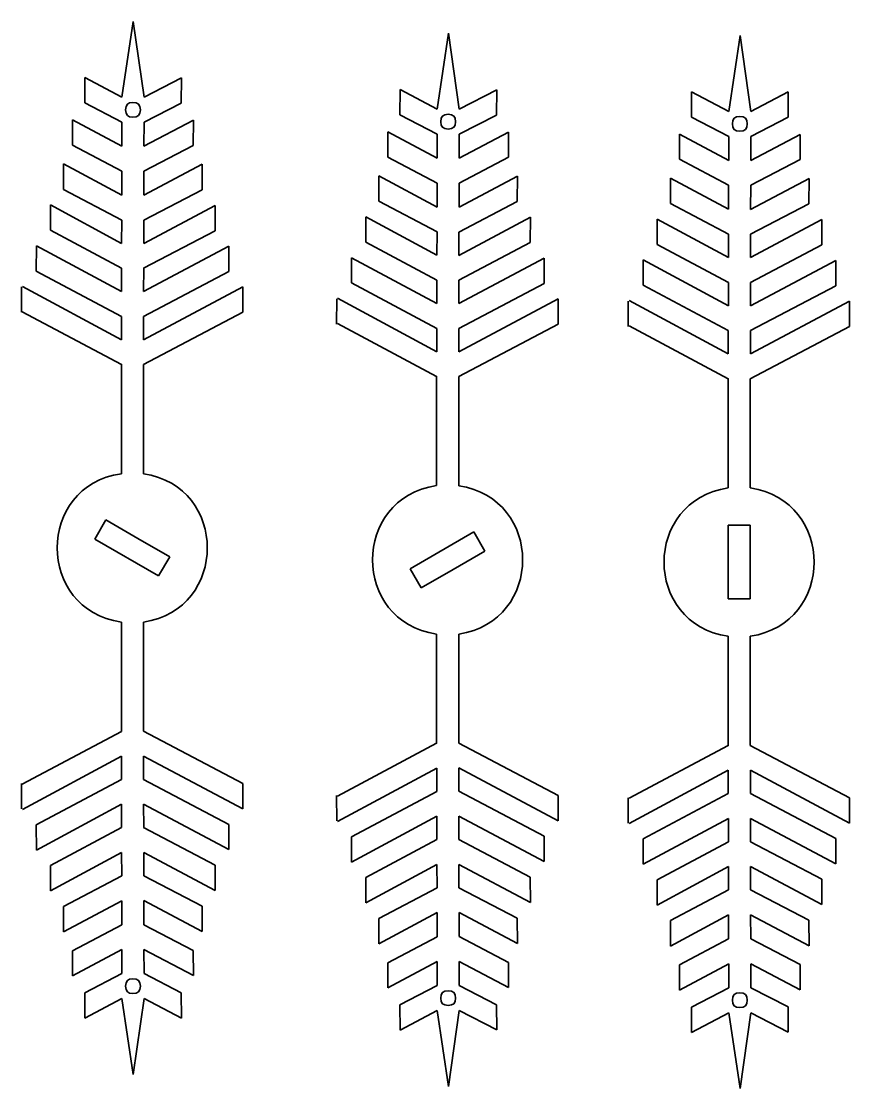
# Model space of a CAD drawing. Header units: centimetres. Extents: x -208 to 206, y -104 to 104.
# Drawn here: x 32.22 to 47.28, y -91.84 to -72.42 of the extents above; entities that cross this region are included whole.
import ezdxf

# ---------------------------------------------------------------- set-up
doc = ezdxf.new("R2010")
doc.units = ezdxf.units.CM
doc.header["$MEASUREMENT"] = 0
doc.layers.add('#Layer 1', color=7, linetype='Continuous')

msp = doc.modelspace()

# ---------------------------------------------------------------- linework, layer by layer
at = {"layer": '#Layer 1', "color": 4, "lineweight": 35}
for points in [[(34.25495, -72.41667), (34.25495, -72.41667), (34.05134, -73.79785), (34.05134, -73.79785)], [(34.25495, -72.41667), (34.25495, -72.41667), (34.45207, -73.79875), (34.45207, -73.79875)], [(39.98823, -72.63417), (39.98823, -72.63417), (39.78462, -74.01536), (39.78462, -74.01536)], [(39.98823, -72.63417), (39.98823, -72.63417), (40.18558, -74.01625), (40.18558, -74.01625)], [(45.29054, -72.67449), (45.29054, -72.67449), (45.08692, -74.05568), (45.08692, -74.05568)], [(45.29054, -72.67449), (45.29054, -72.67449), (45.48766, -74.05657), (45.48766, -74.05657)], [(33.37374, -73.43968), (33.37374, -73.43968), (33.37284, -73.89932), (33.37284, -73.89932)], [(34.05134, -73.79785), (34.05134, -73.79785), (33.37374, -73.43968), (33.37374, -73.43968)], [(34.45207, -73.79875), (34.45207, -73.79875), (35.13146, -73.44393), (35.13146, -73.44393)], [(35.13146, -73.44393), (35.13146, -73.44393), (35.13012, -73.90358), (35.13012, -73.90358)], [(39.10702, -73.65718), (39.10702, -73.65718), (39.10612, -74.11683), (39.10612, -74.11683)], [(39.78462, -74.01536), (39.78462, -74.01536), (39.10702, -73.65718), (39.10702, -73.65718)], [(40.18558, -74.01625), (40.18558, -74.01625), (40.86474, -73.66144), (40.86474, -73.66144)], [(40.86474, -73.66144), (40.86474, -73.66144), (40.86362, -74.12108), (40.86362, -74.12108)], [(44.40932, -73.6975), (44.40932, -73.6975), (44.40842, -74.15737), (44.40842, -74.15737)], [(45.08692, -74.05568), (45.08692, -74.05568), (44.40932, -73.6975), (44.40932, -73.6975)], [(45.48766, -74.05657), (45.48766, -74.05657), (46.16705, -73.70176), (46.16705, -73.70176)], [(46.16705, -73.70176), (46.16705, -73.70176), (46.16593, -74.1614), (46.16593, -74.1614)], [(33.37284, -73.89932), (33.37284, -73.89932), (34.04954, -74.25168), (34.04954, -74.25168)], [(35.13012, -73.90358), (35.13012, -73.90358), (34.45185, -74.25257), (34.45185, -74.25257)], [(39.10612, -74.11683), (39.10612, -74.11683), (39.78282, -74.46918), (39.78282, -74.46918)], [(40.86362, -74.12108), (40.86362, -74.12108), (40.18513, -74.47008), (40.18513, -74.47008)], [(44.40842, -74.15737), (44.40842, -74.15737), (45.08513, -74.5095), (45.08513, -74.5095)], [(46.16593, -74.1614), (46.16593, -74.1614), (45.48743, -74.5104), (45.48743, -74.5104)], [(33.1522, -74.20979), (33.1522, -74.20979), (33.15175, -74.66809), (33.15175, -74.66809)], [(34.0491, -74.6878), (34.0491, -74.6878), (33.1522, -74.20979), (33.1522, -74.20979)], [(34.04954, -74.25168), (34.04954, -74.25168), (34.0491, -74.6878), (34.0491, -74.6878)], [(34.45006, -74.6887), (34.45006, -74.6887), (35.34919, -74.21494), (35.34919, -74.21494)], [(34.45185, -74.25257), (34.45185, -74.25257), (34.45006, -74.6887), (34.45006, -74.6887)], [(35.34919, -74.21494), (35.34919, -74.21494), (35.34762, -74.67324), (35.34762, -74.67324)], [(38.8857, -74.42729), (38.8857, -74.42729), (38.88503, -74.8856), (38.88503, -74.8856)], [(39.7826, -74.90508), (39.7826, -74.90508), (38.8857, -74.42729), (38.8857, -74.42729)], [(39.78282, -74.46918), (39.78282, -74.46918), (39.7826, -74.90508), (39.7826, -74.90508)], [(40.18334, -74.90598), (40.18334, -74.90598), (41.0827, -74.43244), (41.0827, -74.43244)], [(40.18513, -74.47008), (40.18513, -74.47008), (40.18334, -74.90598), (40.18334, -74.90598)], [(41.0827, -74.43244), (41.0827, -74.43244), (41.0809, -74.89075), (41.0809, -74.89075)], [(44.18801, -74.46784), (44.18801, -74.46784), (44.18734, -74.92592), (44.18734, -74.92592)], [(45.0849, -74.94563), (45.0849, -74.94563), (44.18801, -74.46784), (44.18801, -74.46784)], [(45.08513, -74.5095), (45.08513, -74.5095), (45.0849, -74.94563), (45.0849, -74.94563)], [(45.48564, -74.94652), (45.48564, -74.94652), (46.38478, -74.47299), (46.38478, -74.47299)], [(45.48743, -74.5104), (45.48743, -74.5104), (45.48564, -74.94652), (45.48564, -74.94652)], [(46.38478, -74.47299), (46.38478, -74.47299), (46.38321, -74.93107), (46.38321, -74.93107)], [(33.15175, -74.66809), (33.15175, -74.66809), (34.0473, -75.1414), (34.0473, -75.1414)], [(35.34762, -74.67324), (35.34762, -74.67324), (34.44983, -75.14252), (34.44983, -75.14252)], [(38.88503, -74.8856), (38.88503, -74.8856), (39.78081, -75.35891), (39.78081, -75.35891)], [(41.0809, -74.89075), (41.0809, -74.89075), (40.18311, -75.3598), (40.18311, -75.3598)], [(44.18734, -74.92592), (44.18734, -74.92592), (45.08289, -75.39945), (45.08289, -75.39945)], [(46.38321, -74.93107), (46.38321, -74.93107), (45.48542, -75.40035), (45.48542, -75.40035)], [(32.98868, -75.01126), (32.98868, -75.01126), (32.98935, -75.47382), (32.98935, -75.47382)], [(34.04753, -75.57865), (34.04753, -75.57865), (32.98868, -75.01126), (32.98868, -75.01126)], [(34.0473, -75.1414), (34.0473, -75.1414), (34.04753, -75.57865), (34.04753, -75.57865)], [(34.44737, -75.57955), (34.44737, -75.57955), (35.50913, -75.01708), (35.50913, -75.01708)], [(34.44983, -75.14252), (34.44983, -75.14252), (34.44737, -75.57955), (34.44737, -75.57955)], [(35.50913, -75.01708), (35.50913, -75.01708), (35.50622, -75.47987), (35.50622, -75.47987)], [(38.72196, -75.22854), (38.72196, -75.22854), (38.72263, -75.69132), (38.72263, -75.69132)], [(39.78081, -75.79616), (39.78081, -75.79616), (38.72196, -75.22854), (38.72196, -75.22854)], [(40.18087, -75.79705), (40.18087, -75.79705), (41.24241, -75.23459), (41.24241, -75.23459)], [(41.24241, -75.23459), (41.24241, -75.23459), (41.2395, -75.69715), (41.2395, -75.69715)], [(44.02426, -75.26908), (44.02426, -75.26908), (44.02494, -75.73164), (44.02494, -75.73164)], [(45.08311, -75.83648), (45.08311, -75.83648), (44.02426, -75.26908), (44.02426, -75.26908)], [(45.48318, -75.8376), (45.48318, -75.8376), (46.54471, -75.27491), (46.54471, -75.27491)], [(46.54471, -75.27491), (46.54471, -75.27491), (46.5418, -75.73769), (46.5418, -75.73769)], [(32.98935, -75.47382), (32.98935, -75.47382), (34.04663, -76.0318), (34.04663, -76.0318)], [(35.50622, -75.47987), (35.50622, -75.47987), (34.44625, -76.0327), (34.44625, -76.0327)], [(39.78081, -75.35891), (39.78081, -75.35891), (39.78081, -75.79616), (39.78081, -75.79616)], [(40.18311, -75.3598), (40.18311, -75.3598), (40.18087, -75.79705), (40.18087, -75.79705)], [(45.08289, -75.39945), (45.08289, -75.39945), (45.08311, -75.83648), (45.08311, -75.83648)], [(45.48542, -75.40035), (45.48542, -75.40035), (45.48318, -75.8376), (45.48318, -75.8376)], [(38.72263, -75.69132), (38.72263, -75.69132), (39.78014, -76.24931), (39.78014, -76.24931)], [(41.2395, -75.69715), (41.2395, -75.69715), (40.17953, -76.2502), (40.17953, -76.2502)], [(44.02494, -75.73164), (44.02494, -75.73164), (45.08244, -76.28985), (45.08244, -76.28985)], [(32.75012, -75.75808), (32.75012, -75.75808), (32.749, -76.21862), (32.749, -76.21862)], [(34.04484, -76.45606), (34.04484, -76.45606), (32.75012, -75.75808), (32.75012, -75.75808)], [(34.44602, -76.45696), (34.44602, -76.45696), (35.7441, -75.76502), (35.7441, -75.76502)], [(35.7441, -75.76502), (35.7441, -75.76502), (35.74298, -76.22556), (35.74298, -76.22556)], [(46.5418, -75.73769), (46.5418, -75.73769), (45.48183, -76.29075), (45.48183, -76.29075)], [(34.04663, -76.0318), (34.04663, -76.0318), (34.04484, -76.45606), (34.04484, -76.45606)], [(34.44625, -76.0327), (34.44625, -76.0327), (34.44602, -76.45696), (34.44602, -76.45696)], [(38.4834, -75.97558), (38.4834, -75.97558), (38.4825, -76.43612), (38.4825, -76.43612)], [(39.77812, -76.67356), (39.77812, -76.67356), (38.4834, -75.97558), (38.4834, -75.97558)], [(40.17953, -76.67446), (40.17953, -76.67446), (41.47738, -75.98252), (41.47738, -75.98252)], [(41.47738, -75.98252), (41.47738, -75.98252), (41.47626, -76.44307), (41.47626, -76.44307)], [(43.78593, -76.0159), (43.78593, -76.0159), (43.78481, -76.47644), (43.78481, -76.47644)], [(45.08042, -76.71411), (45.08042, -76.71411), (43.78593, -76.0159), (43.78593, -76.0159)], [(45.48183, -76.715), (45.48183, -76.715), (46.77969, -76.02307), (46.77969, -76.02307)], [(46.77969, -76.02307), (46.77969, -76.02307), (46.77857, -76.48361), (46.77857, -76.48361)], [(34.04394, -76.90944), (34.04394, -76.90944), (32.749, -76.21862), (32.749, -76.21862)], [(34.4449, -76.91033), (34.4449, -76.91033), (35.74298, -76.22556), (35.74298, -76.22556)], [(39.78014, -76.24931), (39.78014, -76.24931), (39.77812, -76.67356), (39.77812, -76.67356)], [(40.17953, -76.2502), (40.17953, -76.2502), (40.17953, -76.67446), (40.17953, -76.67446)], [(45.08244, -76.28985), (45.08244, -76.28985), (45.08042, -76.71411), (45.08042, -76.71411)], [(45.48183, -76.29075), (45.48183, -76.29075), (45.48183, -76.715), (45.48183, -76.715)], [(32.49454, -76.49907), (32.49454, -76.49907), (32.49342, -76.95961), (32.49342, -76.95961)], [(34.04193, -77.33369), (34.04193, -77.33369), (32.49454, -76.49907), (32.49454, -76.49907)], [(34.4449, -77.33459), (34.4449, -77.33459), (35.9961, -76.50758), (35.9961, -76.50758)], [(35.9961, -76.50758), (35.9961, -76.50758), (35.99498, -76.9679), (35.99498, -76.9679)], [(39.77722, -77.12694), (39.77722, -77.12694), (38.4825, -76.43612), (38.4825, -76.43612)], [(40.17818, -77.12784), (40.17818, -77.12784), (41.47626, -76.44307), (41.47626, -76.44307)], [(45.07953, -77.16726), (45.07953, -77.16726), (43.78481, -76.47644), (43.78481, -76.47644)], [(45.48049, -77.16816), (45.48049, -77.16816), (46.77857, -76.48361), (46.77857, -76.48361)], [(38.22782, -76.71657), (38.22782, -76.71657), (38.2267, -77.17712), (38.2267, -77.17712)], [(39.77521, -77.5512), (39.77521, -77.5512), (38.22782, -76.71657), (38.22782, -76.71657)], [(40.17818, -77.55209), (40.17818, -77.55209), (41.72961, -76.72486), (41.72961, -76.72486)], [(41.72961, -76.72486), (41.72961, -76.72486), (41.72849, -77.1854), (41.72849, -77.1854)], [(43.53012, -76.75712), (43.53012, -76.75712), (43.529, -77.21766), (43.529, -77.21766)], [(45.07751, -77.59152), (45.07751, -77.59152), (43.53012, -76.75712), (43.53012, -76.75712)], [(45.48049, -77.59241), (45.48049, -77.59241), (47.03191, -76.7654), (47.03191, -76.7654)], [(47.03191, -76.7654), (47.03191, -76.7654), (47.03079, -77.22595), (47.03079, -77.22595)], [(34.04148, -77.78572), (34.04148, -77.78572), (32.49342, -76.95961), (32.49342, -76.95961)], [(34.04193, -77.33369), (34.04193, -77.33369), (34.04282, -76.90899), (34.04282, -76.90899)], [(34.44311, -77.78662), (34.44311, -77.78662), (35.99498, -76.9679), (35.99498, -76.9679)], [(34.4449, -77.33459), (34.4449, -77.33459), (34.4458, -76.90988), (34.4458, -76.90988)], [(32.22215, -77.2479), (32.22215, -77.2479), (32.22126, -77.70844), (32.22126, -77.70844)], [(34.04058, -78.20998), (34.04058, -78.20998), (32.2394, -77.23872), (32.2394, -77.23872)], [(34.44222, -78.21088), (34.44222, -78.21088), (36.24788, -77.24812), (36.24788, -77.24812)], [(36.24788, -77.24812), (36.24788, -77.24812), (36.24676, -77.70867), (36.24676, -77.70867)], [(39.77498, -78.00323), (39.77498, -78.00323), (38.2267, -77.17712), (38.2267, -77.17712)], [(39.77521, -77.5512), (39.77521, -77.5512), (39.77633, -77.12627), (39.77633, -77.12627)], [(40.17662, -78.00412), (40.17662, -78.00412), (41.72849, -77.1854), (41.72849, -77.1854)], [(40.17818, -77.55209), (40.17818, -77.55209), (40.1793, -77.12716), (40.1793, -77.12716)], [(45.07706, -78.04355), (45.07706, -78.04355), (43.529, -77.21766), (43.529, -77.21766)], [(45.07751, -77.59152), (45.07751, -77.59152), (45.07863, -77.16681), (45.07863, -77.16681)], [(45.4787, -78.04444), (45.4787, -78.04444), (47.03079, -77.22595), (47.03079, -77.22595)], [(45.48049, -77.59241), (45.48049, -77.59241), (45.48138, -77.16771), (45.48138, -77.16771)], [(37.95566, -77.4654), (37.95566, -77.4654), (37.95454, -77.92595), (37.95454, -77.92595)], [(39.77386, -78.42748), (39.77386, -78.42748), (37.97268, -77.45622), (37.97268, -77.45622)], [(40.1755, -78.42838), (40.1755, -78.42838), (41.98116, -77.46563), (41.98116, -77.46563)], [(41.98116, -77.46563), (41.98116, -77.46563), (41.98026, -77.92617), (41.98026, -77.92617)], [(43.25796, -77.50572), (43.25796, -77.50572), (43.25684, -77.96627), (43.25684, -77.96627)], [(45.07617, -78.46803), (45.07617, -78.46803), (43.27498, -77.49676), (43.27498, -77.49676)], [(45.4778, -78.46892), (45.4778, -78.46892), (47.28346, -77.50617), (47.28346, -77.50617)], [(47.28346, -77.50617), (47.28346, -77.50617), (47.28234, -77.96672), (47.28234, -77.96672)], [(34.03946, -78.66022), (34.03946, -78.66022), (32.23828, -77.69926), (32.23828, -77.69926)], [(34.04058, -78.20998), (34.04058, -78.20998), (34.04148, -77.78528), (34.04148, -77.78528)], [(34.4411, -78.66112), (34.4411, -78.66112), (36.24676, -77.70867), (36.24676, -77.70867)], [(34.44222, -78.21088), (34.44222, -78.21088), (34.44311, -77.78617), (34.44311, -77.78617)], [(39.77274, -78.87772), (39.77274, -78.87772), (37.97178, -77.91676), (37.97178, -77.91676)], [(39.77386, -78.42748), (39.77386, -78.42748), (39.77498, -78.00278), (39.77498, -78.00278)], [(40.1746, -78.87862), (40.1746, -78.87862), (41.98026, -77.92617), (41.98026, -77.92617)], [(40.1755, -78.42838), (40.1755, -78.42838), (40.17662, -78.00368), (40.17662, -78.00368)], [(45.07505, -78.91827), (45.07505, -78.91827), (43.27386, -77.95731), (43.27386, -77.95731)], [(45.07617, -78.46803), (45.07617, -78.46803), (45.07706, -78.0431), (45.07706, -78.0431)], [(45.47668, -78.91916), (45.47668, -78.91916), (47.28234, -77.96672), (47.28234, -77.96672)], [(45.4778, -78.46892), (45.4778, -78.46892), (45.4787, -78.044), (45.4787, -78.044)], [(34.03946, -80.64732), (34.03946, -80.64732), (34.03946, -78.65574), (34.03946, -78.65574)], [(34.4411, -80.648), (34.4411, -80.648), (34.4411, -78.66112), (34.4411, -78.66112)], [(39.77274, -80.86483), (39.77274, -80.86483), (39.77274, -78.87324), (39.77274, -78.87324)], [(40.1746, -80.8655), (40.1746, -80.8655), (40.1746, -78.87862), (40.1746, -78.87862)], [(45.07505, -80.90515), (45.07505, -80.90515), (45.07505, -78.91379), (45.07505, -78.91379)], [(45.47668, -80.90582), (45.47668, -80.90582), (45.47668, -78.91916), (45.47668, -78.91916)], [(34.03946, -80.64732), (32.48446, -80.8758), (32.48446, -83.11916), (34.03946, -83.34764)], [(34.4411, -83.34697), (35.98983, -83.11379), (35.98983, -80.88118), (34.4411, -80.648)], [(39.77274, -80.86483), (38.21774, -81.09331), (38.21774, -83.33667), (39.77274, -83.56515)], [(40.1746, -83.56448), (41.72311, -83.33129), (41.72311, -81.09868), (40.1746, -80.8655)], [(45.07505, -80.90515), (43.52004, -81.13363), (43.52004, -83.37699), (45.07505, -83.60547)], [(45.47668, -83.6048), (47.02542, -83.37161), (47.02542, -81.13923), (45.47668, -80.90582)], [(33.75812, -81.48844), (33.75812, -81.48844), (33.55742, -81.83654), (33.55742, -81.83654)], [(34.33828, -81.82355), (34.33828, -81.82355), (33.75812, -81.48844), (33.75812, -81.48844)], [(40.45079, -81.70595), (40.45079, -81.70595), (39.2907, -82.37571), (39.2907, -82.37571)], [(40.65172, -82.05404), (40.65172, -82.05404), (40.45079, -81.70595), (40.45079, -81.70595)], [(45.47444, -81.58544), (45.47444, -81.58544), (45.07258, -81.58544), (45.07258, -81.58544)], [(45.07258, -81.58544), (45.07258, -81.58544), (45.07258, -82.92518), (45.07258, -82.92518)], [(45.47444, -82.25542), (45.47444, -82.25542), (45.47444, -81.58544), (45.47444, -81.58544)], [(33.55742, -81.83654), (33.55742, -81.83654), (34.71751, -82.5063), (34.71751, -82.5063)], [(34.91844, -82.15843), (34.91844, -82.15843), (34.33828, -81.82355), (34.33828, -81.82355)], [(40.07178, -82.38892), (40.07178, -82.38892), (40.65172, -82.05404), (40.65172, -82.05404)], [(34.71751, -82.5063), (34.71751, -82.5063), (34.91844, -82.15843), (34.91844, -82.15843)], [(45.47444, -82.92518), (45.47444, -82.92518), (45.47444, -82.25542), (45.47444, -82.25542)], [(39.2907, -82.37571), (39.2907, -82.37571), (39.49162, -82.7238), (39.49162, -82.7238)], [(39.49162, -82.7238), (39.49162, -82.7238), (40.07178, -82.38892), (40.07178, -82.38892)], [(45.07258, -82.92518), (45.07258, -82.92518), (45.47444, -82.92518), (45.47444, -82.92518)], [(34.03946, -83.34764), (34.03946, -83.34764), (34.03946, -85.339), (34.03946, -85.339)], [(34.4411, -83.34697), (34.4411, -83.34697), (34.4411, -85.33363), (34.4411, -85.33363)], [(39.77274, -83.56515), (39.77274, -83.56515), (39.77274, -85.55651), (39.77274, -85.55651)], [(40.1746, -83.56448), (40.1746, -83.56448), (40.1746, -85.55113), (40.1746, -85.55113)], [(45.07505, -83.60547), (45.07505, -83.60547), (45.07505, -85.59705), (45.07505, -85.59705)], [(45.47668, -83.6048), (45.47668, -83.6048), (45.47668, -85.59168), (45.47668, -85.59168)], [(34.03946, -85.33475), (34.03946, -85.33475), (32.23828, -86.29571), (32.23828, -86.29571)], [(34.4411, -85.33363), (34.4411, -85.33363), (36.24676, -86.28608), (36.24676, -86.28608)], [(39.77274, -85.55203), (39.77274, -85.55203), (37.97178, -86.51299), (37.97178, -86.51299)], [(40.1746, -85.55113), (40.1746, -85.55113), (41.98026, -86.50358), (41.98026, -86.50358)], [(45.07505, -85.59257), (45.07505, -85.59257), (43.27386, -86.55353), (43.27386, -86.55353)], [(45.47668, -85.59168), (45.47668, -85.59168), (47.28234, -86.54412), (47.28234, -86.54412)], [(34.04058, -85.78499), (34.04058, -85.78499), (32.2394, -86.75603), (32.2394, -86.75603)], [(34.04058, -85.78499), (34.04058, -85.78499), (34.04148, -86.20969), (34.04148, -86.20969)], [(34.44222, -85.78387), (34.44222, -85.78387), (36.24788, -86.74662), (36.24788, -86.74662)], [(34.44222, -85.78387), (34.44222, -85.78387), (34.44311, -86.2088), (34.44311, -86.2088)], [(39.77386, -86.00249), (39.77386, -86.00249), (37.97268, -86.97353), (37.97268, -86.97353)], [(39.77386, -86.00249), (39.77386, -86.00249), (39.77498, -86.4272), (39.77498, -86.4272)], [(40.1755, -86.00137), (40.1755, -86.00137), (41.98116, -86.96412), (41.98116, -86.96412)], [(40.1755, -86.00137), (40.1755, -86.00137), (40.17662, -86.42608), (40.17662, -86.42608)], [(34.04148, -86.20924), (34.04148, -86.20924), (32.49342, -87.03513), (32.49342, -87.03513)], [(34.44311, -86.20835), (34.44311, -86.20835), (35.99498, -87.02707), (35.99498, -87.02707)], [(45.07617, -86.04281), (45.07617, -86.04281), (43.27498, -87.01408), (43.27498, -87.01408)], [(45.07617, -86.04281), (45.07617, -86.04281), (45.07706, -86.46752), (45.07706, -86.46752)], [(45.4778, -86.04192), (45.4778, -86.04192), (47.28346, -87.00467), (47.28346, -87.00467)], [(45.4778, -86.04192), (45.4778, -86.04192), (45.4787, -86.46662), (45.4787, -86.46662)], [(32.22215, -86.74707), (32.22215, -86.74707), (32.22126, -86.28652), (32.22126, -86.28652)], [(36.24788, -86.74662), (36.24788, -86.74662), (36.24676, -86.28608), (36.24676, -86.28608)], [(37.95566, -86.96457), (37.95566, -86.96457), (37.95454, -86.50403), (37.95454, -86.50403)], [(39.77498, -86.42675), (39.77498, -86.42675), (38.2267, -87.25264), (38.2267, -87.25264)], [(40.17662, -86.42585), (40.17662, -86.42585), (41.72849, -87.24435), (41.72849, -87.24435)], [(41.98116, -86.96412), (41.98116, -86.96412), (41.98026, -86.50358), (41.98026, -86.50358)], [(43.25796, -87.00512), (43.25796, -87.00512), (43.25684, -86.54457), (43.25684, -86.54457)], [(45.07706, -86.46707), (45.07706, -86.46707), (43.529, -87.29296), (43.529, -87.29296)], [(45.4787, -86.46617), (45.4787, -86.46617), (47.03079, -87.28489), (47.03079, -87.28489)], [(47.28346, -87.00467), (47.28346, -87.00467), (47.28234, -86.54412), (47.28234, -86.54412)], [(34.04193, -86.66128), (34.04193, -86.66128), (32.49454, -87.49568), (32.49454, -87.49568)], [(34.04193, -86.66128), (34.04193, -86.66128), (34.04282, -87.0862), (34.04282, -87.0862)], [(34.4449, -86.66038), (34.4449, -86.66038), (35.9961, -87.48739), (35.9961, -87.48739)], [(34.4449, -86.66038), (34.4449, -86.66038), (34.4458, -87.08508), (34.4458, -87.08508)], [(39.77521, -86.87878), (39.77521, -86.87878), (38.22782, -87.71318), (38.22782, -87.71318)], [(39.77521, -86.87878), (39.77521, -86.87878), (39.77633, -87.30348), (39.77633, -87.30348)], [(40.17818, -86.87788), (40.17818, -86.87788), (41.72961, -87.70489), (41.72961, -87.70489)], [(40.17818, -86.87788), (40.17818, -86.87788), (40.1793, -87.30259), (40.1793, -87.30259)], [(45.07751, -86.9191), (45.07751, -86.9191), (43.53012, -87.7535), (43.53012, -87.7535)], [(45.07751, -86.9191), (45.07751, -86.9191), (45.07863, -87.34403), (45.07863, -87.34403)], [(45.48049, -86.9182), (45.48049, -86.9182), (47.03191, -87.74544), (47.03191, -87.74544)], [(45.48049, -86.9182), (45.48049, -86.9182), (45.48138, -87.34291), (45.48138, -87.34291)], [(32.49454, -87.49568), (32.49454, -87.49568), (32.49342, -87.03513), (32.49342, -87.03513)], [(34.04394, -87.08553), (34.04394, -87.08553), (32.749, -87.77635), (32.749, -87.77635)], [(34.4449, -87.08464), (34.4449, -87.08464), (35.74298, -87.7694), (35.74298, -87.7694)], [(35.9961, -87.48739), (35.9961, -87.48739), (35.99498, -87.02707), (35.99498, -87.02707)], [(38.22782, -87.71318), (38.22782, -87.71318), (38.2267, -87.25264), (38.2267, -87.25264)], [(39.77722, -87.30304), (39.77722, -87.30304), (38.4825, -87.99385), (38.4825, -87.99385)], [(40.17818, -87.30214), (40.17818, -87.30214), (41.47626, -87.98668), (41.47626, -87.98668)], [(41.72961, -87.70489), (41.72961, -87.70489), (41.72849, -87.24435), (41.72849, -87.24435)], [(43.53012, -87.7535), (43.53012, -87.7535), (43.529, -87.29296), (43.529, -87.29296)], [(45.07953, -87.34358), (45.07953, -87.34358), (43.78481, -88.03417), (43.78481, -88.03417)], [(45.48049, -87.34246), (45.48049, -87.34246), (46.77857, -88.02723), (46.77857, -88.02723)], [(47.03191, -87.74544), (47.03191, -87.74544), (47.03079, -87.28489), (47.03079, -87.28489)], [(34.04484, -87.53891), (34.04484, -87.53891), (32.75012, -88.23689), (32.75012, -88.23689)], [(34.04663, -87.96316), (34.04663, -87.96316), (34.04484, -87.53891), (34.04484, -87.53891)], [(34.44602, -87.53779), (34.44602, -87.53779), (35.7441, -88.22995), (35.7441, -88.22995)], [(34.44625, -87.96204), (34.44625, -87.96204), (34.44602, -87.53779), (34.44602, -87.53779)], [(35.7441, -88.22995), (35.7441, -88.22995), (35.74298, -87.7694), (35.74298, -87.7694)], [(39.77812, -87.75619), (39.77812, -87.75619), (38.4834, -88.4544), (38.4834, -88.4544)], [(39.78014, -88.18044), (39.78014, -88.18044), (39.77812, -87.75619), (39.77812, -87.75619)], [(40.17953, -87.75529), (40.17953, -87.75529), (41.47738, -88.44723), (41.47738, -88.44723)], [(40.17953, -88.17955), (40.17953, -88.17955), (40.17953, -87.75529), (40.17953, -87.75529)], [(32.75012, -88.23689), (32.75012, -88.23689), (32.749, -87.77635), (32.749, -87.77635)], [(32.98935, -88.52115), (32.98935, -88.52115), (34.04663, -87.96316), (34.04663, -87.96316)], [(35.50622, -88.5151), (35.50622, -88.5151), (34.44625, -87.96204), (34.44625, -87.96204)], [(45.08042, -87.79673), (45.08042, -87.79673), (43.78593, -88.49472), (43.78593, -88.49472)], [(45.08244, -88.22099), (45.08244, -88.22099), (45.08042, -87.79673), (45.08042, -87.79673)], [(45.48183, -87.79561), (45.48183, -87.79561), (46.77969, -88.48777), (46.77969, -88.48777)], [(45.48183, -88.22009), (45.48183, -88.22009), (45.48183, -87.79561), (45.48183, -87.79561)], [(38.4834, -88.4544), (38.4834, -88.4544), (38.4825, -87.99385), (38.4825, -87.99385)], [(41.47738, -88.44723), (41.47738, -88.44723), (41.47626, -87.98668), (41.47626, -87.98668)], [(43.78593, -88.49472), (43.78593, -88.49472), (43.78481, -88.03417), (43.78481, -88.03417)], [(46.77969, -88.48777), (46.77969, -88.48777), (46.77857, -88.02723), (46.77857, -88.02723)], [(38.72263, -88.73843), (38.72263, -88.73843), (39.78014, -88.18044), (39.78014, -88.18044)], [(41.2395, -88.7326), (41.2395, -88.7326), (40.17953, -88.17955), (40.17953, -88.17955)], [(44.02494, -88.77897), (44.02494, -88.77897), (45.08244, -88.22099), (45.08244, -88.22099)], [(46.5418, -88.77315), (46.5418, -88.77315), (45.48183, -88.22009), (45.48183, -88.22009)], [(34.04753, -88.41632), (34.04753, -88.41632), (32.98868, -88.98371), (32.98868, -88.98371)], [(32.98868, -88.98371), (32.98868, -88.98371), (32.98935, -88.52115), (32.98935, -88.52115)], [(34.0473, -88.85334), (34.0473, -88.85334), (34.04753, -88.41632), (34.04753, -88.41632)], [(34.44737, -88.41542), (34.44737, -88.41542), (35.50913, -88.97788), (35.50913, -88.97788)], [(34.44983, -88.85244), (34.44983, -88.85244), (34.44737, -88.41542), (34.44737, -88.41542)], [(35.50913, -88.97788), (35.50913, -88.97788), (35.50622, -88.5151), (35.50622, -88.5151)], [(39.78081, -88.6336), (39.78081, -88.6336), (38.72196, -89.20121), (38.72196, -89.20121)], [(38.72196, -89.20121), (38.72196, -89.20121), (38.72263, -88.73843), (38.72263, -88.73843)], [(39.78081, -89.07084), (39.78081, -89.07084), (39.78081, -88.6336), (39.78081, -88.6336)], [(40.18087, -88.6327), (40.18087, -88.6327), (41.24241, -89.19539), (41.24241, -89.19539)], [(40.18311, -89.06995), (40.18311, -89.06995), (40.18087, -88.6327), (40.18087, -88.6327)], [(41.24241, -89.19539), (41.24241, -89.19539), (41.2395, -88.7326), (41.2395, -88.7326)], [(45.08311, -88.67414), (45.08311, -88.67414), (44.02426, -89.24176), (44.02426, -89.24176)], [(45.08289, -89.11139), (45.08289, -89.11139), (45.08311, -88.67414), (45.08311, -88.67414)], [(45.48318, -88.67324), (45.48318, -88.67324), (46.54471, -89.23571), (46.54471, -89.23571)], [(45.48542, -89.11027), (45.48542, -89.11027), (45.48318, -88.67324), (45.48318, -88.67324)], [(33.15175, -89.32688), (33.15175, -89.32688), (34.0473, -88.85334), (34.0473, -88.85334)], [(35.34762, -89.32172), (35.34762, -89.32172), (34.44983, -88.85244), (34.44983, -88.85244)], [(44.02426, -89.24176), (44.02426, -89.24176), (44.02494, -88.77897), (44.02494, -88.77897)], [(46.54471, -89.23571), (46.54471, -89.23571), (46.5418, -88.77315), (46.5418, -88.77315)], [(38.88503, -89.54438), (38.88503, -89.54438), (39.78081, -89.07084), (39.78081, -89.07084)], [(41.0809, -89.53923), (41.0809, -89.53923), (40.18311, -89.06995), (40.18311, -89.06995)], [(44.18734, -89.5847), (44.18734, -89.5847), (45.08289, -89.11139), (45.08289, -89.11139)], [(46.38321, -89.57955), (46.38321, -89.57955), (45.48542, -89.11027), (45.48542, -89.11027)], [(33.1522, -89.78496), (33.1522, -89.78496), (33.15175, -89.32688), (33.15175, -89.32688)], [(34.0491, -89.30716), (34.0491, -89.30716), (33.1522, -89.78496), (33.1522, -89.78496)], [(34.04954, -89.74329), (34.04954, -89.74329), (34.0491, -89.30716), (34.0491, -89.30716)], [(34.45006, -89.30627), (34.45006, -89.30627), (35.34919, -89.7798), (35.34919, -89.7798)], [(34.45185, -89.7424), (34.45185, -89.7424), (34.45006, -89.30627), (34.45006, -89.30627)], [(35.34919, -89.7798), (35.34919, -89.7798), (35.34762, -89.32172), (35.34762, -89.32172)], [(38.8857, -90.00246), (38.8857, -90.00246), (38.88503, -89.54438), (38.88503, -89.54438)], [(39.7826, -89.52467), (39.7826, -89.52467), (38.8857, -90.00246), (38.8857, -90.00246)], [(39.78282, -89.9608), (39.78282, -89.9608), (39.7826, -89.52467), (39.7826, -89.52467)], [(40.18334, -89.52377), (40.18334, -89.52377), (41.0827, -89.99731), (41.0827, -89.99731)], [(40.18513, -89.9599), (40.18513, -89.9599), (40.18334, -89.52377), (40.18334, -89.52377)], [(41.0827, -89.99731), (41.0827, -89.99731), (41.0809, -89.53923), (41.0809, -89.53923)], [(44.18801, -90.043), (44.18801, -90.043), (44.18734, -89.5847), (44.18734, -89.5847)], [(45.0849, -89.56521), (45.0849, -89.56521), (44.18801, -90.043), (44.18801, -90.043)], [(45.08513, -90.00112), (45.08513, -90.00112), (45.0849, -89.56521), (45.0849, -89.56521)], [(45.48564, -89.56409), (45.48564, -89.56409), (46.38478, -90.03763), (46.38478, -90.03763)], [(45.48743, -90.00022), (45.48743, -90.00022), (45.48564, -89.56409), (45.48564, -89.56409)], [(46.38478, -90.03763), (46.38478, -90.03763), (46.38321, -89.57955), (46.38321, -89.57955)], [(33.37284, -90.09542), (33.37284, -90.09542), (34.04954, -89.74329), (34.04954, -89.74329)], [(35.13012, -90.09139), (35.13012, -90.09139), (34.45185, -89.7424), (34.45185, -89.7424)], [(33.37374, -90.55529), (33.37374, -90.55529), (33.37284, -90.09542), (33.37284, -90.09542)], [(35.13146, -90.55104), (35.13146, -90.55104), (35.13012, -90.09139), (35.13012, -90.09139)], [(39.10612, -90.31292), (39.10612, -90.31292), (39.78282, -89.9608), (39.78282, -89.9608)], [(40.86362, -90.30889), (40.86362, -90.30889), (40.18513, -89.9599), (40.18513, -89.9599)], [(44.40842, -90.35347), (44.40842, -90.35347), (45.08513, -90.00112), (45.08513, -90.00112)], [(46.16593, -90.34921), (46.16593, -90.34921), (45.48743, -90.00022), (45.48743, -90.00022)], [(34.05134, -90.19712), (34.05134, -90.19712), (33.37374, -90.55529), (33.37374, -90.55529)], [(34.25495, -91.5783), (34.25495, -91.5783), (34.05134, -90.19712), (34.05134, -90.19712)], [(34.25495, -91.5783), (34.25495, -91.5783), (34.45207, -90.19622), (34.45207, -90.19622)], [(34.45207, -90.19622), (34.45207, -90.19622), (35.13146, -90.55104), (35.13146, -90.55104)], [(39.10702, -90.7728), (39.10702, -90.7728), (39.10612, -90.31292), (39.10612, -90.31292)], [(39.78462, -90.41462), (39.78462, -90.41462), (39.10702, -90.7728), (39.10702, -90.7728)], [(39.98823, -91.7958), (39.98823, -91.7958), (39.78462, -90.41462), (39.78462, -90.41462)], [(39.98823, -91.7958), (39.98823, -91.7958), (40.18558, -90.41372), (40.18558, -90.41372)], [(40.18558, -90.41372), (40.18558, -90.41372), (40.86474, -90.76854), (40.86474, -90.76854)], [(40.86474, -90.76854), (40.86474, -90.76854), (40.86362, -90.30889), (40.86362, -90.30889)], [(44.40932, -90.81312), (44.40932, -90.81312), (44.40842, -90.35347), (44.40842, -90.35347)], [(45.08692, -90.45494), (45.08692, -90.45494), (44.40932, -90.81312), (44.40932, -90.81312)], [(45.29054, -91.83612), (45.29054, -91.83612), (45.08692, -90.45494), (45.08692, -90.45494)], [(45.29054, -91.83612), (45.29054, -91.83612), (45.48766, -90.45404), (45.48766, -90.45404)], [(45.48766, -90.45404), (45.48766, -90.45404), (46.16705, -90.80908), (46.16705, -90.80908)], [(46.16705, -90.80908), (46.16705, -90.80908), (46.16593, -90.34921), (46.16593, -90.34921)]]:
    msp.add_open_spline(points, degree=3, dxfattribs=at)
for points in [[(34.3851, -74.02476), (34.3851, -73.93001), (34.3459, -73.89081), (34.25114, -73.89081), (34.25114, -73.89081), (34.15639, -73.89081), (34.11719, -73.93001), (34.11719, -74.02476), (34.11719, -74.02476), (34.11719, -74.11952), (34.15639, -74.15872), (34.25114, -74.15872), (34.25114, -74.15872), (34.3459, -74.15872), (34.3851, -74.11952), (34.3851, -74.02476)], [(40.1186, -74.24204), (40.1186, -74.14752), (40.07918, -74.10809), (39.98442, -74.10809), (39.98442, -74.10809), (39.8899, -74.10809), (39.8507, -74.14752), (39.8507, -74.24204), (39.8507, -74.24204), (39.8507, -74.3368), (39.8899, -74.37622), (39.98442, -74.37622), (39.98442, -74.37622), (40.07918, -74.37622), (40.1186, -74.3368), (40.1186, -74.24204)], [(45.42068, -74.28259), (45.42068, -74.18784), (45.3817, -74.14864), (45.28695, -74.14864), (45.28695, -74.14864), (45.1922, -74.14864), (45.153, -74.18784), (45.153, -74.28259), (45.153, -74.28259), (45.153, -74.37734), (45.1922, -74.41654), (45.28695, -74.41654), (45.28695, -74.41654), (45.3817, -74.41654), (45.42068, -74.37734), (45.42068, -74.28259)], [(34.3851, -89.9702), (34.3851, -89.87545), (34.3459, -89.83625), (34.25114, -89.83625), (34.25114, -89.83625), (34.15639, -89.83625), (34.11719, -89.87545), (34.11719, -89.9702), (34.11719, -89.9702), (34.11719, -90.06496), (34.15639, -90.10416), (34.25114, -90.10416), (34.25114, -90.10416), (34.3459, -90.10416), (34.3851, -90.06496), (34.3851, -89.9702)], [(40.1186, -90.18771), (40.1186, -90.09296), (40.07918, -90.05376), (39.98442, -90.05376), (39.98442, -90.05376), (39.8899, -90.05376), (39.8507, -90.09296), (39.8507, -90.18771), (39.8507, -90.18771), (39.8507, -90.28246), (39.8899, -90.32166), (39.98442, -90.32166), (39.98442, -90.32166), (40.07918, -90.32166), (40.1186, -90.28246), (40.1186, -90.18771)], [(45.42068, -90.22803), (45.42068, -90.13328), (45.3817, -90.09408), (45.28695, -90.09408), (45.28695, -90.09408), (45.1922, -90.09408), (45.153, -90.13328), (45.153, -90.22803), (45.153, -90.22803), (45.153, -90.32278), (45.1922, -90.36198), (45.28695, -90.36198), (45.28695, -90.36198), (45.3817, -90.36198), (45.42068, -90.32278), (45.42068, -90.22803)]]:
    msp.add_open_spline(points, degree=3, knots=[0, 0, 0, 0, 0.2, 0.2, 0.2, 0.2, 0.4, 0.4, 0.4, 0.4, 0.6, 0.6, 0.6, 0.6, 1, 1, 1, 1], dxfattribs=at)

doc.saveas('drawing.dxf')
